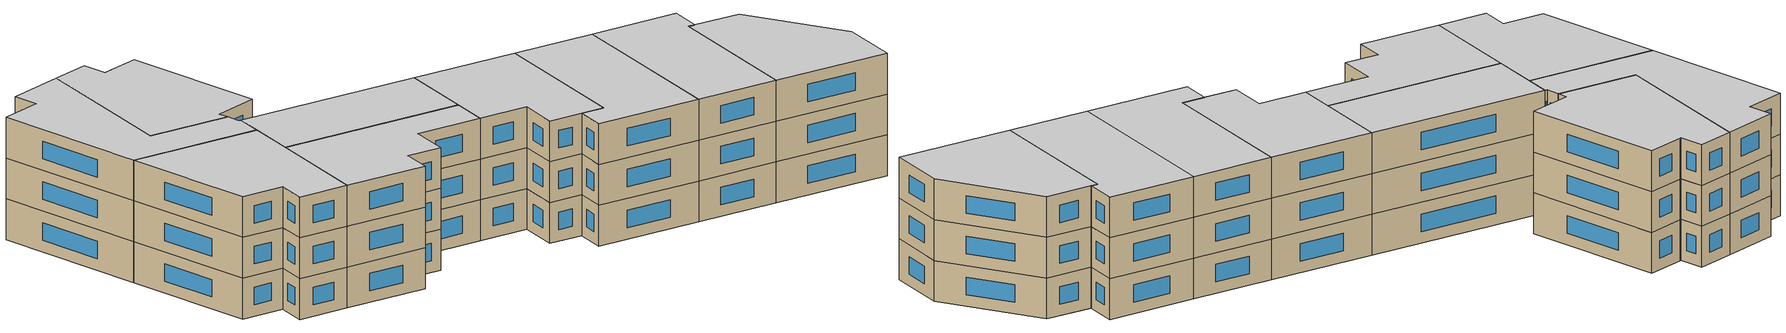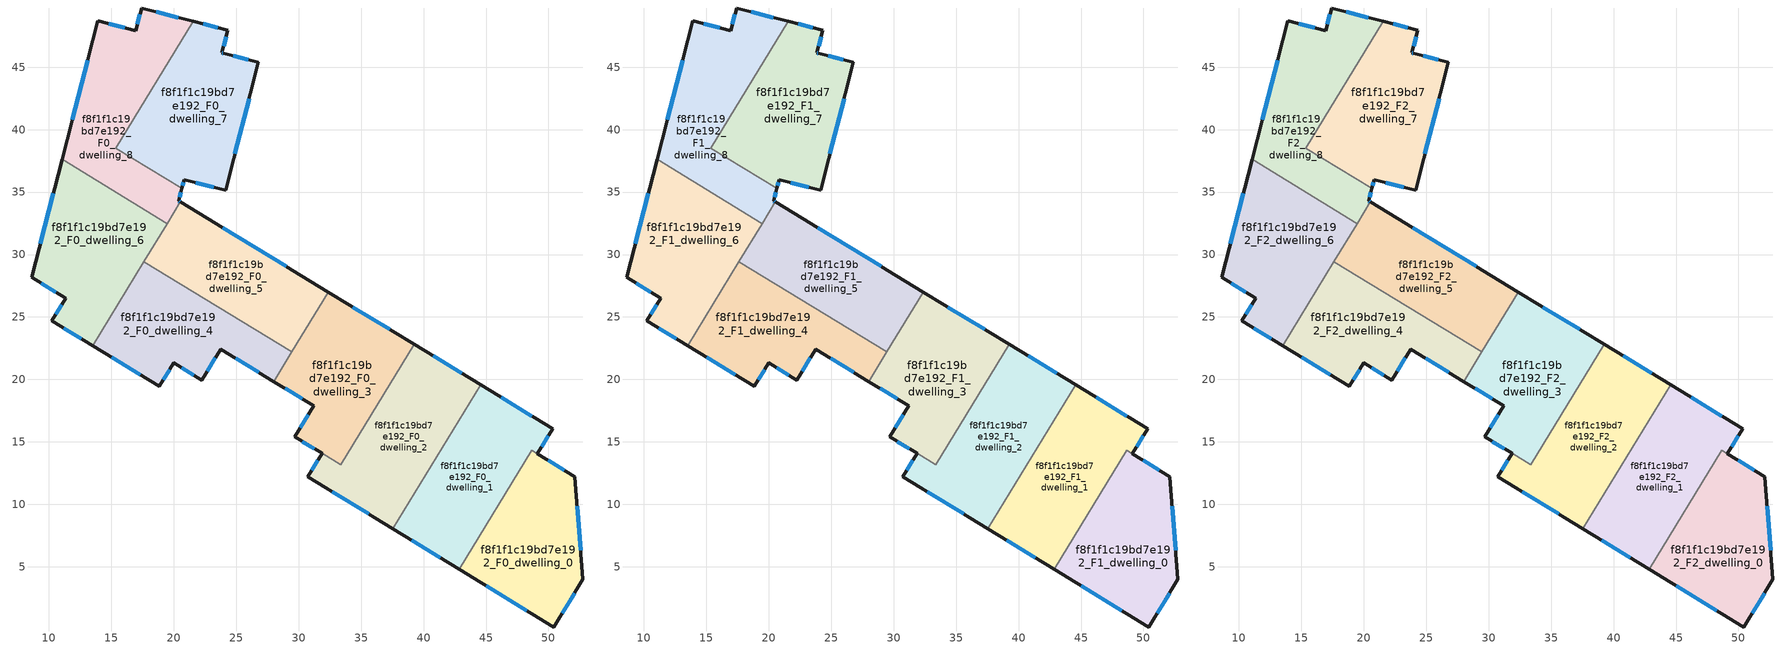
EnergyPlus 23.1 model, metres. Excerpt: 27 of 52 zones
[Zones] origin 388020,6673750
f8f1f1c19bd7e192_F0_dwelling_0
 floor ground (EU_floor_Construction): 52.12,12.2 52.76,3.98 50.44,0.18 42.86,4.8 48.66,14.31 z0
 wall outside (EU_wall_Construction): 42.86,4.8 50.44,0.18 52.76,3.98 52.12,12.2 49.1,14.04 z0:3
 wall to f8f1f1c19bd7e192_F0_dwelling_1 (EU_wall_Construction): 49.1,14.04 48.66,14.31 42.86,4.8 z0:3
 window (EU_Window_Construction): 51.26,12.73 49.97,13.51 / 52.57,6.33 52.3,9.85 / 51.1,1.27 52.1,2.9 / 45.02,3.48 48.27,1.5 z0.86:2.14
f8f1f1c19bd7e192_F0_dwelling_1
 floor ground (EU_floor_Construction): 50.33,16.05 49.1,14.04 48.66,14.31 42.86,4.8 37.54,8.04 44.57,19.56 z0
 wall outside (EU_wall_Construction): 49.1,14.04 50.33,16.05 44.57,19.56 / 37.54,8.04 42.86,4.8 z0:3
 wall to f8f1f1c19bd7e192_F0_dwelling_2 (EU_wall_Construction): 44.57,19.56 37.54,8.04 z0:3
 window (EU_Window_Construction): 49.45,14.61 49.98,15.48 / 39.06,7.12 41.34,5.73 / 48.68,17.05 46.21,18.56 z0.86:2.14
f8f1f1c19bd7e192_F0_dwelling_2
 floor ground (EU_floor_Construction): 44.57,19.56 37.54,8.04 30.73,12.2 31.87,14.08 33.37,13.16 39.25,22.8 z0
 wall outside (EU_wall_Construction): 44.57,19.56 39.25,22.8 / 31.87,14.08 30.73,12.2 37.54,8.04 z0:3
 wall to f8f1f1c19bd7e192_F0_dwelling_3 (EU_wall_Construction): 39.25,22.8 33.37,13.16 31.87,14.08 z0:3
 window (EU_Window_Construction): 43.05,20.49 40.77,21.88 / 32.68,11.01 35.6,9.23 / 31.55,13.54 31.06,12.73 z0.86:2.14
f8f1f1c19bd7e192_F0_dwelling_3
 floor ground (EU_floor_Construction): 39.25,22.8 33.37,13.16 29.68,15.41 31.19,17.89 28.01,19.83 32.38,26.99 z0
 wall outside (EU_wall_Construction): 28.01,19.83 31.19,17.89 29.68,15.41 31.87,14.07 / 39.25,22.8 32.38,26.99 z0:3
 wall to f8f1f1c19bd7e192_F0_dwelling_5 (EU_wall_Construction): 32.38,26.99 29.45,22.2 z0:3
 wall to f8f1f1c19bd7e192_F0_dwelling_4 (EU_wall_Construction): 29.45,22.2 28.01,19.83 z0:3
 window (EU_Window_Construction): 30.76,17.18 30.11,16.12 / 28.92,19.27 30.28,18.44 / 37.29,24 34.34,25.8 / 30.31,15.03 31.25,14.46 z0.86:2.14
f8f1f1c19bd7e192_F0_dwelling_4
 floor ground (EU_floor_Construction): 29.45,22.2 28.01,19.83 23.75,22.43 22.24,19.95 19.99,21.32 18.85,19.44 13.51,22.7 17.61,29.42 z0
 wall outside (EU_wall_Construction): 13.51,22.7 18.85,19.44 19.99,21.32 22.24,19.95 23.75,22.43 28.01,19.83 z0:3
 wall to f8f1f1c19bd7e192_F0_dwelling_5 (EU_wall_Construction): 29.45,22.2 17.61,29.42 z0:3
 wall to f8f1f1c19bd7e192_F0_dwelling_6 (EU_wall_Construction): 17.61,29.42 13.51,22.7 z0:3
 window (EU_Window_Construction): 15.04,21.77 17.32,20.37 / 24.96,21.68 26.79,20.57 / 22.67,20.66 23.32,21.72 / 20.63,20.93 21.6,20.34 / 19.17,19.98 19.66,20.78 z0.86:2.14
f8f1f1c19bd7e192_F0_dwelling_5
 floor ground (EU_floor_Construction): 32.38,26.99 29.45,22.2 17.61,29.42 20.54,34.21 z0
 wall outside (EU_wall_Construction): 32.38,26.99 20.54,34.21 z0:3
 wall to f8f1f1c19bd7e192_F0_dwelling_8 (EU_wall_Construction): 20.54,34.21 19.48,32.48 z0:3
 wall to f8f1f1c19bd7e192_F0_dwelling_6 (EU_wall_Construction): 19.48,32.48 17.61,29.42 z0:3
 window (EU_Window_Construction): 28.99,29.06 23.92,32.15 z0.86:2.14
f8f1f1c19bd7e192_F0_dwelling_6
 floor ground (EU_floor_Construction): 19.48,32.48 13.51,22.7 10.25,24.68 11.35,26.49 8.62,28.16 11.06,37.62 z0
 wall outside (EU_wall_Construction): 11.06,37.62 8.62,28.16 11.35,26.49 10.25,24.68 13.51,22.7 z0:3
 wall to f8f1f1c19bd7e192_F0_dwelling_8 (EU_wall_Construction): 19.48,32.48 11.06,37.62 z0:3
 window (EU_Window_Construction): 11.04,25.98 10.57,25.2 / 9.4,27.69 10.57,26.97 / 10.36,34.92 9.31,30.86 / 11.18,24.12 12.58,23.26 z0.86:2.14
f8f1f1c19bd7e192_F0_dwelling_7
 floor ground (EU_floor_Construction): 24.32,47.96 23.85,46.14 23.95,46.11 26.78,45.38 24.14,35.14 20.83,36 20.65,35.29 15.36,38.51 21.55,48.67 z0
 wall outside (EU_wall_Construction): 20.65,35.29 20.83,36 24.14,35.14 26.78,45.38 23.95,46.11 23.85,46.14 24.32,47.96 21.55,48.67 z0:3
 wall to f8f1f1c19bd7e192_F0_dwelling_8 (EU_wall_Construction): 21.55,48.67 15.36,38.51 20.65,35.29 z0:3
 window (EU_Window_Construction): 23.99,46.66 24.19,47.44 / 23.92,46.12 23.88,46.13 / 25.97,45.59 24.76,45.9 / 24.9,38.07 26.03,42.46 / 21.78,35.75 23.2,35.39 / 20.7,35.49 20.78,35.79 / 23.53,48.16 22.34,48.47 z0.86:2.14
f8f1f1c19bd7e192_F0_dwelling_8
 floor ground (EU_floor_Construction): 21.55,48.67 15.36,38.51 20.65,35.29 20.4,34.3 20.54,34.21 19.48,32.48 11.06,37.62 13.91,48.7 16.95,47.92 17.42,49.74 z0
 wall outside (EU_wall_Construction): 21.55,48.67 17.42,49.74 16.95,47.92 13.91,48.7 11.06,37.62 / 20.54,34.21 20.4,34.3 20.65,35.29 z0:3
 window (EU_Window_Construction): 20.37,48.98 18.6,49.43 / 20.47,34.58 20.58,35 / 20.5,34.24 20.44,34.27 / 13.1,45.53 11.87,40.78 / 16.08,48.14 14.78,48.48 / 17.29,49.22 17.09,48.44 z0.86:2.14
f8f1f1c19bd7e192_F1_dwelling_0
 floor to f8f1f1c19bd7e192_F0_dwelling_0 (EU_floor_Construction): 52.12,12.2 52.76,3.98 50.44,0.18 42.86,4.8 48.66,14.31 z3
 wall outside (EU_wall_Construction): 42.86,4.8 50.44,0.18 52.76,3.98 52.12,12.2 49.1,14.04 z3:6
 wall to f8f1f1c19bd7e192_F1_dwelling_1 (EU_wall_Construction): 49.1,14.04 48.66,14.31 42.86,4.8 z3:6
 window (EU_Window_Construction): 51.26,12.73 49.97,13.51 / 52.57,6.33 52.3,9.85 / 51.1,1.27 52.1,2.9 / 45.02,3.48 48.27,1.5 z3.86:5.14
f8f1f1c19bd7e192_F1_dwelling_1
 floor to f8f1f1c19bd7e192_F0_dwelling_1 (EU_floor_Construction): 50.33,16.05 49.1,14.04 48.66,14.31 42.86,4.8 37.54,8.04 44.57,19.56 z3
 wall outside (EU_wall_Construction): 49.1,14.04 50.33,16.05 44.57,19.56 / 37.54,8.04 42.86,4.8 z3:6
 wall to f8f1f1c19bd7e192_F1_dwelling_2 (EU_wall_Construction): 44.57,19.56 37.54,8.04 z3:6
 window (EU_Window_Construction): 49.45,14.61 49.98,15.48 / 39.06,7.12 41.34,5.73 / 48.68,17.05 46.21,18.56 z3.86:5.14
f8f1f1c19bd7e192_F1_dwelling_2
 floor to f8f1f1c19bd7e192_F0_dwelling_2 (EU_floor_Construction): 44.57,19.56 37.54,8.04 30.73,12.2 31.87,14.08 33.37,13.16 39.25,22.8 z3
 wall outside (EU_wall_Construction): 44.57,19.56 39.25,22.8 / 31.87,14.08 30.73,12.2 37.54,8.04 z3:6
 wall to f8f1f1c19bd7e192_F1_dwelling_3 (EU_wall_Construction): 39.25,22.8 33.37,13.16 31.87,14.08 z3:6
 window (EU_Window_Construction): 43.05,20.49 40.77,21.88 / 32.68,11.01 35.6,9.23 / 31.55,13.54 31.06,12.73 z3.86:5.14
f8f1f1c19bd7e192_F1_dwelling_3
 floor to f8f1f1c19bd7e192_F0_dwelling_3 (EU_floor_Construction): 39.25,22.8 33.37,13.16 29.68,15.41 31.19,17.89 28.01,19.83 32.38,26.99 z3
 wall outside (EU_wall_Construction): 28.01,19.83 31.19,17.89 29.68,15.41 31.87,14.07 / 39.25,22.8 32.38,26.99 z3:6
 wall to f8f1f1c19bd7e192_F1_dwelling_5 (EU_wall_Construction): 32.38,26.99 29.45,22.2 z3:6
 wall to f8f1f1c19bd7e192_F1_dwelling_4 (EU_wall_Construction): 29.45,22.2 28.01,19.83 z3:6
 window (EU_Window_Construction): 30.76,17.18 30.11,16.12 / 28.92,19.27 30.28,18.44 / 37.29,24 34.34,25.8 / 30.31,15.03 31.25,14.46 z3.86:5.14
f8f1f1c19bd7e192_F1_dwelling_4
 floor to f8f1f1c19bd7e192_F0_dwelling_4 (EU_floor_Construction): 29.45,22.2 28.01,19.83 23.75,22.43 22.24,19.95 19.99,21.32 18.85,19.44 13.51,22.7 17.61,29.42 z3
 wall outside (EU_wall_Construction): 13.51,22.7 18.85,19.44 19.99,21.32 22.24,19.95 23.75,22.43 28.01,19.83 z3:6
 wall to f8f1f1c19bd7e192_F1_dwelling_5 (EU_wall_Construction): 29.45,22.2 17.61,29.42 z3:6
 wall to f8f1f1c19bd7e192_F1_dwelling_6 (EU_wall_Construction): 17.61,29.42 13.51,22.7 z3:6
 window (EU_Window_Construction): 15.04,21.77 17.32,20.37 / 24.96,21.68 26.79,20.57 / 22.67,20.66 23.32,21.72 / 20.63,20.93 21.6,20.34 / 19.17,19.98 19.66,20.78 z3.86:5.14
f8f1f1c19bd7e192_F1_dwelling_5
 floor to f8f1f1c19bd7e192_F0_dwelling_5 (EU_floor_Construction): 32.38,26.99 29.45,22.2 17.61,29.42 20.54,34.21 z3
 wall outside (EU_wall_Construction): 32.38,26.99 20.54,34.21 z3:6
 wall to f8f1f1c19bd7e192_F1_dwelling_8 (EU_wall_Construction): 20.54,34.21 19.48,32.48 z3:6
 wall to f8f1f1c19bd7e192_F1_dwelling_6 (EU_wall_Construction): 19.48,32.48 17.61,29.42 z3:6
 window (EU_Window_Construction): 28.99,29.06 23.92,32.15 z3.86:5.14
f8f1f1c19bd7e192_F1_dwelling_6
 floor to f8f1f1c19bd7e192_F0_dwelling_6 (EU_floor_Construction): 19.48,32.48 13.51,22.7 10.25,24.68 11.35,26.49 8.62,28.16 11.06,37.62 z3
 wall outside (EU_wall_Construction): 11.06,37.62 8.62,28.16 11.35,26.49 10.25,24.68 13.51,22.7 z3:6
 wall to f8f1f1c19bd7e192_F1_dwelling_8 (EU_wall_Construction): 19.48,32.48 11.06,37.62 z3:6
 window (EU_Window_Construction): 11.04,25.98 10.57,25.2 / 9.4,27.69 10.57,26.97 / 10.36,34.92 9.31,30.86 / 11.18,24.12 12.58,23.26 z3.86:5.14
f8f1f1c19bd7e192_F1_dwelling_7
 floor to f8f1f1c19bd7e192_F0_dwelling_7 (EU_floor_Construction): 24.32,47.96 23.85,46.14 23.95,46.11 26.78,45.38 24.14,35.14 20.83,36 20.65,35.29 15.36,38.51 21.55,48.67 z3
 wall outside (EU_wall_Construction): 20.65,35.29 20.83,36 24.14,35.14 26.78,45.38 23.95,46.11 23.85,46.14 24.32,47.96 21.55,48.67 z3:6
 wall to f8f1f1c19bd7e192_F1_dwelling_8 (EU_wall_Construction): 21.55,48.67 15.36,38.51 20.65,35.29 z3:6
 window (EU_Window_Construction): 23.99,46.66 24.19,47.44 / 23.92,46.12 23.88,46.13 / 25.97,45.59 24.76,45.9 / 24.9,38.07 26.03,42.46 / 21.78,35.75 23.2,35.39 / 20.7,35.49 20.78,35.79 / 23.53,48.16 22.34,48.47 z3.86:5.14
f8f1f1c19bd7e192_F1_dwelling_8
 floor to f8f1f1c19bd7e192_F0_dwelling_8 (EU_floor_Construction): 21.55,48.67 15.36,38.51 20.65,35.29 20.4,34.3 20.54,34.21 19.48,32.48 11.06,37.62 13.91,48.7 16.95,47.92 17.42,49.74 z3
 wall outside (EU_wall_Construction): 21.55,48.67 17.42,49.74 16.95,47.92 13.91,48.7 11.06,37.62 / 20.54,34.21 20.4,34.3 20.65,35.29 z3:6
 window (EU_Window_Construction): 20.37,48.98 18.6,49.43 / 20.47,34.58 20.58,35 / 20.5,34.24 20.44,34.27 / 13.1,45.53 11.87,40.78 / 16.08,48.14 14.78,48.48 / 17.29,49.22 17.09,48.44 z3.86:5.14
f8f1f1c19bd7e192_F2_dwelling_0
 floor to f8f1f1c19bd7e192_F1_dwelling_0 (EU_floor_Construction): 52.12,12.2 52.76,3.98 50.44,0.18 42.86,4.8 48.66,14.31 z6
 wall outside (EU_wall_Construction): 42.86,4.8 50.44,0.18 52.76,3.98 52.12,12.2 49.1,14.04 z6:9
 wall to f8f1f1c19bd7e192_F2_dwelling_1 (EU_wall_Construction): 49.1,14.04 48.66,14.31 42.86,4.8 z6:9
 window (EU_Window_Construction): 51.26,12.73 49.97,13.51 / 52.57,6.33 52.3,9.85 / 51.1,1.27 52.1,2.9 / 45.02,3.48 48.27,1.5 z6.86:8.14
 ceiling to f8f1f1c19bd7e192_F3_dwelling_0 (EU_floor_Construction): 50.44,0.18 52.76,3.98 52.12,12.2 48.66,14.31 42.86,4.8 z9
f8f1f1c19bd7e192_F2_dwelling_1
 floor to f8f1f1c19bd7e192_F1_dwelling_1 (EU_floor_Construction): 50.33,16.05 49.1,14.04 48.66,14.31 42.86,4.8 37.54,8.04 44.57,19.56 z6
 wall outside (EU_wall_Construction): 49.1,14.04 50.33,16.05 44.57,19.56 / 37.54,8.04 42.86,4.8 z6:9
 wall to f8f1f1c19bd7e192_F2_dwelling_2 (EU_wall_Construction): 44.57,19.56 37.54,8.04 z6:9
 window (EU_Window_Construction): 49.45,14.61 49.98,15.48 / 39.06,7.12 41.34,5.73 / 48.68,17.05 46.21,18.56 z6.86:8.14
 ceiling to f8f1f1c19bd7e192_F3_dwelling_1 (EU_floor_Construction): 42.86,4.8 48.66,14.31 49.1,14.04 50.33,16.05 44.57,19.56 37.54,8.04 z9
f8f1f1c19bd7e192_F2_dwelling_2
 floor to f8f1f1c19bd7e192_F1_dwelling_2 (EU_floor_Construction): 44.57,19.56 37.54,8.04 30.73,12.2 31.87,14.08 33.37,13.16 39.25,22.8 z6
 wall outside (EU_wall_Construction): 44.57,19.56 39.25,22.8 / 31.87,14.08 30.73,12.2 37.54,8.04 z6:9
 wall to f8f1f1c19bd7e192_F2_dwelling_3 (EU_wall_Construction): 39.25,22.8 33.37,13.16 31.87,14.08 z6:9
 window (EU_Window_Construction): 43.05,20.49 40.77,21.88 / 32.68,11.01 35.6,9.23 / 31.55,13.54 31.06,12.73 z6.86:8.14
 ceiling to f8f1f1c19bd7e192_F3_dwelling_2 (EU_floor_Construction): 37.54,8.04 44.57,19.56 39.25,22.8 33.37,13.16 31.87,14.08 30.73,12.2 z9
f8f1f1c19bd7e192_F2_dwelling_3
 floor to f8f1f1c19bd7e192_F1_dwelling_3 (EU_floor_Construction): 39.25,22.8 33.37,13.16 29.68,15.41 31.19,17.89 28.01,19.83 32.38,26.99 z6
 wall outside (EU_wall_Construction): 28.01,19.83 31.19,17.89 29.68,15.41 31.87,14.07 / 39.25,22.8 32.38,26.99 z6:9
 wall to f8f1f1c19bd7e192_F2_dwelling_5 (EU_wall_Construction): 32.38,26.99 29.45,22.2 z6:9
 wall to f8f1f1c19bd7e192_F2_dwelling_4 (EU_wall_Construction): 29.45,22.2 28.01,19.83 z6:9
 window (EU_Window_Construction): 30.76,17.18 30.11,16.12 / 28.92,19.27 30.28,18.44 / 37.29,24 34.34,25.8 / 30.31,15.03 31.25,14.46 z6.86:8.14
 ceiling to f8f1f1c19bd7e192_F3_dwelling_3 (EU_floor_Construction): 33.37,13.16 39.25,22.8 32.38,26.99 28.01,19.83 31.19,17.89 29.68,15.41 z9
f8f1f1c19bd7e192_F2_dwelling_4
 floor to f8f1f1c19bd7e192_F1_dwelling_4 (EU_floor_Construction): 29.45,22.2 28.01,19.83 23.75,22.43 22.24,19.95 19.99,21.32 18.85,19.44 13.51,22.7 17.61,29.42 z6
 wall outside (EU_wall_Construction): 13.51,22.7 18.85,19.44 19.99,21.32 22.24,19.95 23.75,22.43 28.01,19.83 z6:9
 wall to f8f1f1c19bd7e192_F2_dwelling_5 (EU_wall_Construction): 29.45,22.2 17.61,29.42 z6:9
 wall to f8f1f1c19bd7e192_F2_dwelling_6 (EU_wall_Construction): 17.61,29.42 13.51,22.7 z6:9
 window (EU_Window_Construction): 15.04,21.77 17.32,20.37 / 24.96,21.68 26.79,20.57 / 22.67,20.66 23.32,21.72 / 20.63,20.93 21.6,20.34 / 19.17,19.98 19.66,20.78 z6.86:8.14
 ceiling to f8f1f1c19bd7e192_F3_dwelling_4 (EU_floor_Construction): 28.01,19.83 29.45,22.2 17.61,29.42 13.51,22.7 18.85,19.44 19.99,21.32 22.24,19.95 23.75,22.43 z9
f8f1f1c19bd7e192_F2_dwelling_5
 floor to f8f1f1c19bd7e192_F1_dwelling_5 (EU_floor_Construction): 32.38,26.99 29.45,22.2 17.61,29.42 20.54,34.21 z6
 wall outside (EU_wall_Construction): 32.38,26.99 20.54,34.21 z6:9
 wall to f8f1f1c19bd7e192_F2_dwelling_8 (EU_wall_Construction): 20.54,34.21 19.48,32.48 z6:9
 wall to f8f1f1c19bd7e192_F2_dwelling_6 (EU_wall_Construction): 19.48,32.48 17.61,29.42 z6:9
 window (EU_Window_Construction): 28.99,29.06 23.92,32.15 z6.86:8.14
 ceiling to f8f1f1c19bd7e192_F3_dwelling_5 (EU_floor_Construction): 29.45,22.2 32.38,26.99 20.54,34.21 17.61,29.42 z9
f8f1f1c19bd7e192_F2_dwelling_6
 floor to f8f1f1c19bd7e192_F1_dwelling_6 (EU_floor_Construction): 19.48,32.48 13.51,22.7 10.25,24.68 11.35,26.49 8.62,28.16 11.06,37.62 z6
 wall outside (EU_wall_Construction): 11.06,37.62 8.62,28.16 11.35,26.49 10.25,24.68 13.51,22.7 z6:9
 wall to f8f1f1c19bd7e192_F2_dwelling_8 (EU_wall_Construction): 19.48,32.48 11.06,37.62 z6:9
 window (EU_Window_Construction): 11.04,25.98 10.57,25.2 / 9.4,27.69 10.57,26.97 / 10.36,34.92 9.31,30.86 / 11.18,24.12 12.58,23.26 z6.86:8.14
 ceiling to f8f1f1c19bd7e192_F3_dwelling_6 (EU_floor_Construction): 13.51,22.7 19.48,32.48 11.06,37.62 8.62,28.16 11.35,26.49 10.25,24.68 z9
f8f1f1c19bd7e192_F2_dwelling_7
 floor to f8f1f1c19bd7e192_F1_dwelling_7 (EU_floor_Construction): 24.32,47.96 23.85,46.14 23.95,46.11 26.78,45.38 24.14,35.14 20.83,36 20.65,35.29 15.36,38.51 21.55,48.67 z6
 wall outside (EU_wall_Construction): 20.65,35.29 20.83,36 24.14,35.14 26.78,45.38 23.95,46.11 23.85,46.14 24.32,47.96 21.55,48.67 z6:9
 wall to f8f1f1c19bd7e192_F2_dwelling_8 (EU_wall_Construction): 21.55,48.67 15.36,38.51 20.65,35.29 z6:9
 window (EU_Window_Construction): 23.99,46.66 24.19,47.44 / 23.92,46.12 23.88,46.13 / 25.97,45.59 24.76,45.9 / 24.9,38.07 26.03,42.46 / 21.78,35.75 23.2,35.39 / 20.7,35.49 20.78,35.79 / 23.53,48.16 22.34,48.47 z6.86:8.14
 ceiling to f8f1f1c19bd7e192_F3_dwelling_7 (EU_floor_Construction): 24.14,35.14 26.78,45.38 23.95,46.11 23.85,46.14 24.32,47.96 21.55,48.67 15.36,38.51 20.65,35.29 20.83,36 z9
f8f1f1c19bd7e192_F2_dwelling_8
 floor to f8f1f1c19bd7e192_F1_dwelling_8 (EU_floor_Construction): 21.55,48.67 15.36,38.51 20.65,35.29 20.4,34.3 20.54,34.21 19.48,32.48 11.06,37.62 13.91,48.7 16.95,47.92 17.42,49.74 z6
 wall outside (EU_wall_Construction): 21.55,48.67 17.42,49.74 16.95,47.92 13.91,48.7 11.06,37.62 / 20.54,34.21 20.4,34.3 20.65,35.29 z6:9
 window (EU_Window_Construction): 20.37,48.98 18.6,49.43 / 20.47,34.58 20.58,35 / 20.5,34.24 20.44,34.27 / 13.1,45.53 11.87,40.78 / 16.08,48.14 14.78,48.48 / 17.29,49.22 17.09,48.44 z6.86:8.14
 ceiling to f8f1f1c19bd7e192_F3_dwelling_8 (EU_floor_Construction): 20.54,34.21 20.4,34.3 20.65,35.29 15.36,38.51 21.55,48.67 17.42,49.74 16.95,47.92 13.91,48.7 11.06,37.62 19.48,32.48 z9
[Building]
EU S2 Campaign: North Axis=0; Terrain=City; Solar Distribution=FullExterior
[Site:Location]
Helsinki-Vantaa.AP: Latitude=60.317; Longitude=24.963; Time Zone=2; Elevation=54.6
[SizingPeriod:WeatherFileDays]
AnnualSizingPeriod: Begin Month=1; Begin Day of Month=1; End Month=12; End Day of Month=31; Day of Week for Start Day=Monday; Use Weather File Daylight Saving Period=No; Use Weather File Rain and Snow Indicators=No
[MATERIAL]
EU_InternalMass_Material: Roughness=MediumRough; Thickness=0.1; Conductivity=1; Density=1800; Specific Heat=900; Thermal Absorptance=0.9; Solar Absorptance=0.7; Visible Absorptance=0.7
[MATERIAL:NOMASS] Roughness=MediumRough; Thermal Absorptance=0.9; Solar Absorptance=0.7; Visible Absorptance=0.7
Name | Thermal Resistance
EU_wall_NoMass | 5.91765
EU_floor_NoMass | 6.2875
[WINDOWMATERIAL:SIMPLEGLAZINGSYSTEM]
EU_Window_SimpleGlazing: UFactor=0.994035; Solar Heat Gain Coefficient=0.7; Visible Transmittance=0.7
[CONSTRUCTION]
EU_wall_Construction: EU_wall_NoMass
EU_floor_Construction: EU_floor_NoMass
EU_Window_Construction: EU_Window_SimpleGlazing
EU_InternalMass_Construction: EU_InternalMass_Material
[ZONE] Type=1; Multiplier=1; Ceiling Height=autocalculate; Floor Area=autocalculate; Part of Total Floor Area=Yes
Name | Volume
f8f1f1c19bd7e192_F0_dwelling_0; f8f1f1c19bd7e192_F1_dwelling_0; f8f1f1c19bd7e192_F2_dwelling_0 | 248.27
f8f1f1c19bd7e192_F0_dwelling_1; f8f1f1c19bd7e192_F1_dwelling_1; f8f1f1c19bd7e192_F2_dwelling_1 | 255.648
f8f1f1c19bd7e192_F0_dwelling_2; f8f1f1c19bd7e192_F1_dwelling_2; f8f1f1c19bd7e192_F2_dwelling_2 | 263.519
f8f1f1c19bd7e192_F0_dwelling_3; f8f1f1c19bd7e192_F1_dwelling_3; f8f1f1c19bd7e192_F2_dwelling_3 | 240.378
f8f1f1c19bd7e192_F0_dwelling_4; f8f1f1c19bd7e192_F1_dwelling_4; f8f1f1c19bd7e192_F2_dwelling_4 | 233.823
f8f1f1c19bd7e192_F0_dwelling_5; f8f1f1c19bd7e192_F1_dwelling_5; f8f1f1c19bd7e192_F2_dwelling_5 | 233.781
f8f1f1c19bd7e192_F0_dwelling_6; f8f1f1c19bd7e192_F1_dwelling_6; f8f1f1c19bd7e192_F2_dwelling_6 | 261.004
f8f1f1c19bd7e192_F0_dwelling_7; f8f1f1c19bd7e192_F1_dwelling_7; f8f1f1c19bd7e192_F2_dwelling_7 | 270.114
f8f1f1c19bd7e192_F0_dwelling_8; f8f1f1c19bd7e192_F1_dwelling_8; f8f1f1c19bd7e192_F2_dwelling_8 | 261.029
[INTERNALMASS] Construction=EU_InternalMass_Construction
Name | Zone or ZoneList | Surface Area
f8f1f1c19bd7e192_F0_dwelling_0_EU_InternalMass | f8f1f1c19bd7e192_F0_dwelling_0 | 82.7578
f8f1f1c19bd7e192_F0_dwelling_1_EU_InternalMass | f8f1f1c19bd7e192_F0_dwelling_1 | 85.2164
f8f1f1c19bd7e192_F0_dwelling_2_EU_InternalMass | f8f1f1c19bd7e192_F0_dwelling_2 | 87.8401
f8f1f1c19bd7e192_F0_dwelling_3_EU_InternalMass | f8f1f1c19bd7e192_F0_dwelling_3 | 80.1232
f8f1f1c19bd7e192_F0_dwelling_4_EU_InternalMass | f8f1f1c19bd7e192_F0_dwelling_4 | 77.942
f8f1f1c19bd7e192_F0_dwelling_5_EU_InternalMass | f8f1f1c19bd7e192_F0_dwelling_5 | 77.9266
f8f1f1c19bd7e192_F0_dwelling_6_EU_InternalMass | f8f1f1c19bd7e192_F0_dwelling_6 | 87.0013
f8f1f1c19bd7e192_F0_dwelling_7_EU_InternalMass | f8f1f1c19bd7e192_F0_dwelling_7 | 90.0369
f8f1f1c19bd7e192_F0_dwelling_8_EU_InternalMass | f8f1f1c19bd7e192_F0_dwelling_8 | 87.0097
f8f1f1c19bd7e192_F1_dwelling_0_EU_InternalMass | f8f1f1c19bd7e192_F1_dwelling_0 | 82.7578
f8f1f1c19bd7e192_F1_dwelling_1_EU_InternalMass | f8f1f1c19bd7e192_F1_dwelling_1 | 85.2164
f8f1f1c19bd7e192_F1_dwelling_2_EU_InternalMass | f8f1f1c19bd7e192_F1_dwelling_2 | 87.8401
f8f1f1c19bd7e192_F1_dwelling_3_EU_InternalMass | f8f1f1c19bd7e192_F1_dwelling_3 | 80.1232
f8f1f1c19bd7e192_F1_dwelling_4_EU_InternalMass | f8f1f1c19bd7e192_F1_dwelling_4 | 77.942
f8f1f1c19bd7e192_F1_dwelling_5_EU_InternalMass | f8f1f1c19bd7e192_F1_dwelling_5 | 77.9266
f8f1f1c19bd7e192_F1_dwelling_6_EU_InternalMass | f8f1f1c19bd7e192_F1_dwelling_6 | 87.0013
f8f1f1c19bd7e192_F1_dwelling_7_EU_InternalMass | f8f1f1c19bd7e192_F1_dwelling_7 | 90.0369
f8f1f1c19bd7e192_F1_dwelling_8_EU_InternalMass | f8f1f1c19bd7e192_F1_dwelling_8 | 87.0097
f8f1f1c19bd7e192_F2_dwelling_0_EU_InternalMass | f8f1f1c19bd7e192_F2_dwelling_0 | 82.7578
f8f1f1c19bd7e192_F2_dwelling_1_EU_InternalMass | f8f1f1c19bd7e192_F2_dwelling_1 | 85.2164
f8f1f1c19bd7e192_F2_dwelling_2_EU_InternalMass | f8f1f1c19bd7e192_F2_dwelling_2 | 87.8401
f8f1f1c19bd7e192_F2_dwelling_3_EU_InternalMass | f8f1f1c19bd7e192_F2_dwelling_3 | 80.1232
f8f1f1c19bd7e192_F2_dwelling_4_EU_InternalMass | f8f1f1c19bd7e192_F2_dwelling_4 | 77.942
f8f1f1c19bd7e192_F2_dwelling_5_EU_InternalMass | f8f1f1c19bd7e192_F2_dwelling_5 | 77.9266
f8f1f1c19bd7e192_F2_dwelling_6_EU_InternalMass | f8f1f1c19bd7e192_F2_dwelling_6 | 87.0013
f8f1f1c19bd7e192_F2_dwelling_7_EU_InternalMass | f8f1f1c19bd7e192_F2_dwelling_7 | 90.0369
f8f1f1c19bd7e192_F2_dwelling_8_EU_InternalMass | f8f1f1c19bd7e192_F2_dwelling_8 | 87.0097
[OTHEREQUIPMENT] Fuel Type=Electricity; Design Level Calculation Method=Watts/Area; Power per Zone Floor Area=1; Fraction Latent=0; Fraction Radiant=0; Fraction Lost=0; Carbon Dioxide Generation Rate=0; EndUse Subcategory=EU_Step8_InternalGains
Name | Zone or ZoneList or Space or SpaceList | Schedule
EU_Step8_InternalGain_f8f1f1c19bd7e192_F0_dwelling_0_f000 | f8f1f1c19bd7e192_F0_dwelling_0 | EU_Step8_GainSchedule_f8f1f1c19bd7e192_F0_dwelling_0_f000
EU_Step8_InternalGain_f8f1f1c19bd7e192_F0_dwelling_1_f000 | f8f1f1c19bd7e192_F0_dwelling_1 | EU_Step8_GainSchedule_f8f1f1c19bd7e192_F0_dwelling_1_f000
EU_Step8_InternalGain_f8f1f1c19bd7e192_F0_dwelling_2_f000 | f8f1f1c19bd7e192_F0_dwelling_2 | EU_Step8_GainSchedule_f8f1f1c19bd7e192_F0_dwelling_2_f000
EU_Step8_InternalGain_f8f1f1c19bd7e192_F0_dwelling_3_f000 | f8f1f1c19bd7e192_F0_dwelling_3 | EU_Step8_GainSchedule_f8f1f1c19bd7e192_F0_dwelling_3_f000
EU_Step8_InternalGain_f8f1f1c19bd7e192_F0_dwelling_4_f000 | f8f1f1c19bd7e192_F0_dwelling_4 | EU_Step8_GainSchedule_f8f1f1c19bd7e192_F0_dwelling_4_f000
EU_Step8_InternalGain_f8f1f1c19bd7e192_F0_dwelling_5_f000 | f8f1f1c19bd7e192_F0_dwelling_5 | EU_Step8_GainSchedule_f8f1f1c19bd7e192_F0_dwelling_5_f000
EU_Step8_InternalGain_f8f1f1c19bd7e192_F0_dwelling_6_f000 | f8f1f1c19bd7e192_F0_dwelling_6 | EU_Step8_GainSchedule_f8f1f1c19bd7e192_F0_dwelling_6_f000
EU_Step8_InternalGain_f8f1f1c19bd7e192_F0_dwelling_7_f000 | f8f1f1c19bd7e192_F0_dwelling_7 | EU_Step8_GainSchedule_f8f1f1c19bd7e192_F0_dwelling_7_f000
EU_Step8_InternalGain_f8f1f1c19bd7e192_F0_dwelling_8_f000 | f8f1f1c19bd7e192_F0_dwelling_8 | EU_Step8_GainSchedule_f8f1f1c19bd7e192_F0_dwelling_8_f000
EU_Step8_InternalGain_f8f1f1c19bd7e192_F1_dwelling_0_f000 | f8f1f1c19bd7e192_F1_dwelling_0 | EU_Step8_GainSchedule_f8f1f1c19bd7e192_F1_dwelling_0_f000
EU_Step8_InternalGain_f8f1f1c19bd7e192_F1_dwelling_1_f000 | f8f1f1c19bd7e192_F1_dwelling_1 | EU_Step8_GainSchedule_f8f1f1c19bd7e192_F1_dwelling_1_f000
EU_Step8_InternalGain_f8f1f1c19bd7e192_F1_dwelling_2_f000 | f8f1f1c19bd7e192_F1_dwelling_2 | EU_Step8_GainSchedule_f8f1f1c19bd7e192_F1_dwelling_2_f000
EU_Step8_InternalGain_f8f1f1c19bd7e192_F1_dwelling_3_f000 | f8f1f1c19bd7e192_F1_dwelling_3 | EU_Step8_GainSchedule_f8f1f1c19bd7e192_F1_dwelling_3_f000
EU_Step8_InternalGain_f8f1f1c19bd7e192_F1_dwelling_4_f000 | f8f1f1c19bd7e192_F1_dwelling_4 | EU_Step8_GainSchedule_f8f1f1c19bd7e192_F1_dwelling_4_f000
EU_Step8_InternalGain_f8f1f1c19bd7e192_F1_dwelling_5_f000 | f8f1f1c19bd7e192_F1_dwelling_5 | EU_Step8_GainSchedule_f8f1f1c19bd7e192_F1_dwelling_5_f000
EU_Step8_InternalGain_f8f1f1c19bd7e192_F1_dwelling_6_f000 | f8f1f1c19bd7e192_F1_dwelling_6 | EU_Step8_GainSchedule_f8f1f1c19bd7e192_F1_dwelling_6_f000
EU_Step8_InternalGain_f8f1f1c19bd7e192_F1_dwelling_7_f000 | f8f1f1c19bd7e192_F1_dwelling_7 | EU_Step8_GainSchedule_f8f1f1c19bd7e192_F1_dwelling_7_f000
EU_Step8_InternalGain_f8f1f1c19bd7e192_F1_dwelling_8_f000 | f8f1f1c19bd7e192_F1_dwelling_8 | EU_Step8_GainSchedule_f8f1f1c19bd7e192_F1_dwelling_8_f000
EU_Step8_InternalGain_f8f1f1c19bd7e192_F2_dwelling_0_f000 | f8f1f1c19bd7e192_F2_dwelling_0 | EU_Step8_GainSchedule_f8f1f1c19bd7e192_F2_dwelling_0_f000
EU_Step8_InternalGain_f8f1f1c19bd7e192_F2_dwelling_1_f000 | f8f1f1c19bd7e192_F2_dwelling_1 | EU_Step8_GainSchedule_f8f1f1c19bd7e192_F2_dwelling_1_f000
EU_Step8_InternalGain_f8f1f1c19bd7e192_F2_dwelling_2_f000 | f8f1f1c19bd7e192_F2_dwelling_2 | EU_Step8_GainSchedule_f8f1f1c19bd7e192_F2_dwelling_2_f000
EU_Step8_InternalGain_f8f1f1c19bd7e192_F2_dwelling_3_f000 | f8f1f1c19bd7e192_F2_dwelling_3 | EU_Step8_GainSchedule_f8f1f1c19bd7e192_F2_dwelling_3_f000
EU_Step8_InternalGain_f8f1f1c19bd7e192_F2_dwelling_4_f000 | f8f1f1c19bd7e192_F2_dwelling_4 | EU_Step8_GainSchedule_f8f1f1c19bd7e192_F2_dwelling_4_f000
EU_Step8_InternalGain_f8f1f1c19bd7e192_F2_dwelling_5_f000 | f8f1f1c19bd7e192_F2_dwelling_5 | EU_Step8_GainSchedule_f8f1f1c19bd7e192_F2_dwelling_5_f000
EU_Step8_InternalGain_f8f1f1c19bd7e192_F2_dwelling_6_f000 | f8f1f1c19bd7e192_F2_dwelling_6 | EU_Step8_GainSchedule_f8f1f1c19bd7e192_F2_dwelling_6_f000
EU_Step8_InternalGain_f8f1f1c19bd7e192_F2_dwelling_7_f000 | f8f1f1c19bd7e192_F2_dwelling_7 | EU_Step8_GainSchedule_f8f1f1c19bd7e192_F2_dwelling_7_f000
EU_Step8_InternalGain_f8f1f1c19bd7e192_F2_dwelling_8_f000 | f8f1f1c19bd7e192_F2_dwelling_8 | EU_Step8_GainSchedule_f8f1f1c19bd7e192_F2_dwelling_8_f000
[ZONEVENTILATION:DESIGNFLOWRATE] Schedule=EU_AlwaysOn; Design Flow Rate Calculation Method=AirChanges/Hour; Air Changes per Hour=0.596421; Ventilation Type=Natural; Fan Pressure Rise=0; Fan Total Efficiency=1; Constant Term Coefficient=1; Temperature Term Coefficient=0; Velocity Term Coefficient=0; Velocity Squared Term Coefficient=0; Minimum Indoor Temperature=-100; Maximum Indoor Temperature=100; Delta Temperature=-100; Minimum Outdoor Temperature=-100; Maximum Outdoor Temperature=100; Maximum Wind Speed=40
Name | Zone or ZoneList or Space or SpaceList
EU_ConstantAir_f8f1f1c19bd7e192_F0_dwelling_0 | f8f1f1c19bd7e192_F0_dwelling_0
EU_ConstantAir_f8f1f1c19bd7e192_F0_dwelling_1 | f8f1f1c19bd7e192_F0_dwelling_1
EU_ConstantAir_f8f1f1c19bd7e192_F0_dwelling_2 | f8f1f1c19bd7e192_F0_dwelling_2
EU_ConstantAir_f8f1f1c19bd7e192_F0_dwelling_3 | f8f1f1c19bd7e192_F0_dwelling_3
EU_ConstantAir_f8f1f1c19bd7e192_F0_dwelling_4 | f8f1f1c19bd7e192_F0_dwelling_4
EU_ConstantAir_f8f1f1c19bd7e192_F0_dwelling_5 | f8f1f1c19bd7e192_F0_dwelling_5
EU_ConstantAir_f8f1f1c19bd7e192_F0_dwelling_6 | f8f1f1c19bd7e192_F0_dwelling_6
EU_ConstantAir_f8f1f1c19bd7e192_F0_dwelling_7 | f8f1f1c19bd7e192_F0_dwelling_7
EU_ConstantAir_f8f1f1c19bd7e192_F0_dwelling_8 | f8f1f1c19bd7e192_F0_dwelling_8
EU_ConstantAir_f8f1f1c19bd7e192_F1_dwelling_0 | f8f1f1c19bd7e192_F1_dwelling_0
EU_ConstantAir_f8f1f1c19bd7e192_F1_dwelling_1 | f8f1f1c19bd7e192_F1_dwelling_1
EU_ConstantAir_f8f1f1c19bd7e192_F1_dwelling_2 | f8f1f1c19bd7e192_F1_dwelling_2
EU_ConstantAir_f8f1f1c19bd7e192_F1_dwelling_3 | f8f1f1c19bd7e192_F1_dwelling_3
EU_ConstantAir_f8f1f1c19bd7e192_F1_dwelling_4 | f8f1f1c19bd7e192_F1_dwelling_4
EU_ConstantAir_f8f1f1c19bd7e192_F1_dwelling_5 | f8f1f1c19bd7e192_F1_dwelling_5
EU_ConstantAir_f8f1f1c19bd7e192_F1_dwelling_6 | f8f1f1c19bd7e192_F1_dwelling_6
EU_ConstantAir_f8f1f1c19bd7e192_F1_dwelling_7 | f8f1f1c19bd7e192_F1_dwelling_7
EU_ConstantAir_f8f1f1c19bd7e192_F1_dwelling_8 | f8f1f1c19bd7e192_F1_dwelling_8
EU_ConstantAir_f8f1f1c19bd7e192_F2_dwelling_0 | f8f1f1c19bd7e192_F2_dwelling_0
EU_ConstantAir_f8f1f1c19bd7e192_F2_dwelling_1 | f8f1f1c19bd7e192_F2_dwelling_1
EU_ConstantAir_f8f1f1c19bd7e192_F2_dwelling_2 | f8f1f1c19bd7e192_F2_dwelling_2
EU_ConstantAir_f8f1f1c19bd7e192_F2_dwelling_3 | f8f1f1c19bd7e192_F2_dwelling_3
EU_ConstantAir_f8f1f1c19bd7e192_F2_dwelling_4 | f8f1f1c19bd7e192_F2_dwelling_4
EU_ConstantAir_f8f1f1c19bd7e192_F2_dwelling_5 | f8f1f1c19bd7e192_F2_dwelling_5
EU_ConstantAir_f8f1f1c19bd7e192_F2_dwelling_6 | f8f1f1c19bd7e192_F2_dwelling_6
EU_ConstantAir_f8f1f1c19bd7e192_F2_dwelling_7 | f8f1f1c19bd7e192_F2_dwelling_7
EU_ConstantAir_f8f1f1c19bd7e192_F2_dwelling_8 | f8f1f1c19bd7e192_F2_dwelling_8
[HVACTEMPLATE:THERMOSTAT] Constant Heating Setpoint=20; Constant Cooling Setpoint=50
EU_HeatOnly_f8f1f1c19bd7e192_F0_dwelling_0; EU_HeatOnly_f8f1f1c19bd7e192_F0_dwelling_1; EU_HeatOnly_f8f1f1c19bd7e192_F0_dwelling_2; EU_HeatOnly_f8f1f1c19bd7e192_F0_dwelling_3; EU_HeatOnly_f8f1f1c19bd7e192_F0_dwelling_4; EU_HeatOnly_f8f1f1c19bd7e192_F0_dwelling_5; EU_HeatOnly_f8f1f1c19bd7e192_F0_dwelling_6; EU_HeatOnly_f8f1f1c19bd7e192_F0_dwelling_7; EU_HeatOnly_f8f1f1c19bd7e192_F0_dwelling_8; EU_HeatOnly_f8f1f1c19bd7e192_F1_dwelling_0; EU_HeatOnly_f8f1f1c19bd7e192_F1_dwelling_1; EU_HeatOnly_f8f1f1c19bd7e192_F1_dwelling_2; EU_HeatOnly_f8f1f1c19bd7e192_F1_dwelling_3; EU_HeatOnly_f8f1f1c19bd7e192_F1_dwelling_4; EU_HeatOnly_f8f1f1c19bd7e192_F1_dwelling_5; EU_HeatOnly_f8f1f1c19bd7e192_F1_dwelling_6; EU_HeatOnly_f8f1f1c19bd7e192_F1_dwelling_7; EU_HeatOnly_f8f1f1c19bd7e192_F1_dwelling_8; EU_HeatOnly_f8f1f1c19bd7e192_F2_dwelling_0; EU_HeatOnly_f8f1f1c19bd7e192_F2_dwelling_1; EU_HeatOnly_f8f1f1c19bd7e192_F2_dwelling_2; EU_HeatOnly_f8f1f1c19bd7e192_F2_dwelling_3; EU_HeatOnly_f8f1f1c19bd7e192_F2_dwelling_4; EU_HeatOnly_f8f1f1c19bd7e192_F2_dwelling_5; EU_HeatOnly_f8f1f1c19bd7e192_F2_dwelling_6; EU_HeatOnly_f8f1f1c19bd7e192_F2_dwelling_7; EU_HeatOnly_f8f1f1c19bd7e192_F2_dwelling_8; EU_HeatOnly_f8f1f1c19bd7e192_F3_dwelling_0; EU_HeatOnly_f8f1f1c19bd7e192_F3_dwelling_1; EU_HeatOnly_f8f1f1c19bd7e192_F3_dwelling_2; EU_HeatOnly_f8f1f1c19bd7e192_F3_dwelling_3; EU_HeatOnly_f8f1f1c19bd7e192_F3_dwelling_4; EU_HeatOnly_f8f1f1c19bd7e192_F3_dwelling_5; EU_HeatOnly_f8f1f1c19bd7e192_F3_dwelling_6; EU_HeatOnly_f8f1f1c19bd7e192_F3_dwelling_7; EU_HeatOnly_f8f1f1c19bd7e192_F3_dwelling_8; EU_HeatOnly_f8f1f1c19bd7e192_F4_dwelling_0; EU_HeatOnly_f8f1f1c19bd7e192_F4_dwelling_1; EU_HeatOnly_f8f1f1c19bd7e192_F4_dwelling_2; EU_HeatOnly_f8f1f1c19bd7e192_F4_dwelling_3; EU_HeatOnly_f8f1f1c19bd7e192_F4_dwelling_4; EU_HeatOnly_f8f1f1c19bd7e192_F4_dwelling_5; EU_HeatOnly_f8f1f1c19bd7e192_F4_dwelling_6; EU_HeatOnly_f8f1f1c19bd7e192_F4_dwelling_7; EU_HeatOnly_f8f1f1c19bd7e192_F5_dwelling_0; EU_HeatOnly_f8f1f1c19bd7e192_F5_dwelling_1; EU_HeatOnly_f8f1f1c19bd7e192_F5_dwelling_2; EU_HeatOnly_f8f1f1c19bd7e192_F5_dwelling_3; EU_HeatOnly_f8f1f1c19bd7e192_F5_dwelling_4; EU_HeatOnly_f8f1f1c19bd7e192_F5_dwelling_5; EU_HeatOnly_f8f1f1c19bd7e192_F5_dwelling_6; EU_HeatOnly_f8f1f1c19bd7e192_F5_dwelling_7
[HVACTEMPLATE:ZONE:IDEALLOADSAIRSYSTEM] System Availability Schedule=EU_AlwaysOn; Maximum Heating Supply Air Temperature=50; Minimum Cooling Supply Air Temperature=13; Maximum Heating Supply Air Humidity Ratio=0.0156; Minimum Cooling Supply Air Humidity Ratio=0.0077; Heating Limit=NoLimit; Cooling Limit=NoLimit; Heating Availability Schedule=EU_AlwaysOn; Cooling Availability Schedule=EU_CoolingOff; Dehumidification Control Type=ConstantSensibleHeatRatio; Cooling Sensible Heat Ratio=0.7; Dehumidification Setpoint=60; Humidification Control Type=None; Humidification Setpoint=30; Outdoor Air Method=None; Outdoor Air Flow Rate per Person=0.00944; Outdoor Air Flow Rate per Zone Floor Area=0; Outdoor Air Flow Rate per Zone=0; Demand Controlled Ventilation Type=None; Outdoor Air Economizer Type=NoEconomizer; Heat Recovery Type=None; Sensible Heat Recovery Effectiveness=0.7; Latent Heat Recovery Effectiveness=0.65
Name | Template Thermostat
f8f1f1c19bd7e192_F0_dwelling_0 | EU_HeatOnly_f8f1f1c19bd7e192_F0_dwelling_0
f8f1f1c19bd7e192_F0_dwelling_1 | EU_HeatOnly_f8f1f1c19bd7e192_F0_dwelling_1
f8f1f1c19bd7e192_F0_dwelling_2 | EU_HeatOnly_f8f1f1c19bd7e192_F0_dwelling_2
f8f1f1c19bd7e192_F0_dwelling_3 | EU_HeatOnly_f8f1f1c19bd7e192_F0_dwelling_3
f8f1f1c19bd7e192_F0_dwelling_4 | EU_HeatOnly_f8f1f1c19bd7e192_F0_dwelling_4
f8f1f1c19bd7e192_F0_dwelling_5 | EU_HeatOnly_f8f1f1c19bd7e192_F0_dwelling_5
f8f1f1c19bd7e192_F0_dwelling_6 | EU_HeatOnly_f8f1f1c19bd7e192_F0_dwelling_6
f8f1f1c19bd7e192_F0_dwelling_7 | EU_HeatOnly_f8f1f1c19bd7e192_F0_dwelling_7
f8f1f1c19bd7e192_F0_dwelling_8 | EU_HeatOnly_f8f1f1c19bd7e192_F0_dwelling_8
f8f1f1c19bd7e192_F1_dwelling_0 | EU_HeatOnly_f8f1f1c19bd7e192_F1_dwelling_0
f8f1f1c19bd7e192_F1_dwelling_1 | EU_HeatOnly_f8f1f1c19bd7e192_F1_dwelling_1
f8f1f1c19bd7e192_F1_dwelling_2 | EU_HeatOnly_f8f1f1c19bd7e192_F1_dwelling_2
f8f1f1c19bd7e192_F1_dwelling_3 | EU_HeatOnly_f8f1f1c19bd7e192_F1_dwelling_3
f8f1f1c19bd7e192_F1_dwelling_4 | EU_HeatOnly_f8f1f1c19bd7e192_F1_dwelling_4
f8f1f1c19bd7e192_F1_dwelling_5 | EU_HeatOnly_f8f1f1c19bd7e192_F1_dwelling_5
f8f1f1c19bd7e192_F1_dwelling_6 | EU_HeatOnly_f8f1f1c19bd7e192_F1_dwelling_6
f8f1f1c19bd7e192_F1_dwelling_7 | EU_HeatOnly_f8f1f1c19bd7e192_F1_dwelling_7
f8f1f1c19bd7e192_F1_dwelling_8 | EU_HeatOnly_f8f1f1c19bd7e192_F1_dwelling_8
f8f1f1c19bd7e192_F2_dwelling_0 | EU_HeatOnly_f8f1f1c19bd7e192_F2_dwelling_0
f8f1f1c19bd7e192_F2_dwelling_1 | EU_HeatOnly_f8f1f1c19bd7e192_F2_dwelling_1
f8f1f1c19bd7e192_F2_dwelling_2 | EU_HeatOnly_f8f1f1c19bd7e192_F2_dwelling_2
f8f1f1c19bd7e192_F2_dwelling_3 | EU_HeatOnly_f8f1f1c19bd7e192_F2_dwelling_3
f8f1f1c19bd7e192_F2_dwelling_4 | EU_HeatOnly_f8f1f1c19bd7e192_F2_dwelling_4
f8f1f1c19bd7e192_F2_dwelling_5 | EU_HeatOnly_f8f1f1c19bd7e192_F2_dwelling_5
f8f1f1c19bd7e192_F2_dwelling_6 | EU_HeatOnly_f8f1f1c19bd7e192_F2_dwelling_6
f8f1f1c19bd7e192_F2_dwelling_7 | EU_HeatOnly_f8f1f1c19bd7e192_F2_dwelling_7
f8f1f1c19bd7e192_F2_dwelling_8 | EU_HeatOnly_f8f1f1c19bd7e192_F2_dwelling_8
[SIZING:ZONE] Zone Cooling Design Supply Air Temperature Input Method=SupplyAirTemperature; Zone Cooling Design Supply Air Temperature=13; Zone Heating Design Supply Air Temperature Input Method=SupplyAirTemperature; Zone Heating Design Supply Air Temperature=50; Zone Cooling Design Supply Air Humidity Ratio=0.008; Zone Heating Design Supply Air Humidity Ratio=0.008; Cooling Design Air Flow Method=DesignDay; Cooling Design Air Flow Rate=0; Cooling Minimum Air Flow per Zone Floor Area=0.000762; Cooling Minimum Air Flow=0; Cooling Minimum Air Flow Fraction=0.2; Heating Design Air Flow Method=DesignDay; Heating Design Air Flow Rate=0; Heating Maximum Air Flow per Zone Floor Area=0.002032; Heating Maximum Air Flow=0.141576; Heating Maximum Air Flow Fraction=0.3; Account for Dedicated Outdoor Air System=No; Dedicated Outdoor Air System Control Strategy=NeutralSupplyAir; Dedicated Outdoor Air Low Setpoint Temperature for Design=autosize; Dedicated Outdoor Air High Setpoint Temperature for Design=autosize; Zone Load Sizing Method=Sensible Load Only No Latent Load; Zone Latent Cooling Design Supply Air Humidity Ratio Input Method=HumidityRatioDifference; Zone Cooling Design Supply Air Humidity Ratio Difference=0.005; Zone Latent Heating Design Supply Air Humidity Ratio Input Method=HumidityRatioDifference; Zone Humidification Design Supply Air Humidity Ratio Difference=0.005
f8f1f1c19bd7e192_F0_dwelling_0; f8f1f1c19bd7e192_F0_dwelling_1; f8f1f1c19bd7e192_F0_dwelling_2; f8f1f1c19bd7e192_F0_dwelling_3; f8f1f1c19bd7e192_F0_dwelling_4; f8f1f1c19bd7e192_F0_dwelling_5; f8f1f1c19bd7e192_F0_dwelling_6; f8f1f1c19bd7e192_F0_dwelling_7; f8f1f1c19bd7e192_F0_dwelling_8; f8f1f1c19bd7e192_F1_dwelling_0; f8f1f1c19bd7e192_F1_dwelling_1; f8f1f1c19bd7e192_F1_dwelling_2; f8f1f1c19bd7e192_F1_dwelling_3; f8f1f1c19bd7e192_F1_dwelling_4; f8f1f1c19bd7e192_F1_dwelling_5; f8f1f1c19bd7e192_F1_dwelling_6; f8f1f1c19bd7e192_F1_dwelling_7; f8f1f1c19bd7e192_F1_dwelling_8; f8f1f1c19bd7e192_F2_dwelling_0; f8f1f1c19bd7e192_F2_dwelling_1; f8f1f1c19bd7e192_F2_dwelling_2; f8f1f1c19bd7e192_F2_dwelling_3; f8f1f1c19bd7e192_F2_dwelling_4; f8f1f1c19bd7e192_F2_dwelling_5; f8f1f1c19bd7e192_F2_dwelling_6; f8f1f1c19bd7e192_F2_dwelling_7; f8f1f1c19bd7e192_F2_dwelling_8
[SCHEDULE:CONSTANT]
Name | Hourly Value
EU_AlwaysOn | 1
EU_CoolingOff | 0
[SCHEDULE:FILE] Column Number=1; Rows to Skip at Top=0; Number of Hours of Data=8760; Column Separator=Comma; Interpolate to Timestep=No; Minutes per Item=60; Adjust Schedule for Daylight Savings=Yes
Name | File
EU_Step8_GainSchedule_f8f1f1c19bd7e192_F0_dwelling_0_f000 | ../../schedules/f8f1f1c19bd7e192/f8f1f1c19bd7e192_F0_dwelling_0_f000_gain.csv
EU_Step8_GainSchedule_f8f1f1c19bd7e192_F0_dwelling_1_f000 | ../../schedules/f8f1f1c19bd7e192/f8f1f1c19bd7e192_F0_dwelling_1_f000_gain.csv
EU_Step8_GainSchedule_f8f1f1c19bd7e192_F0_dwelling_2_f000 | ../../schedules/f8f1f1c19bd7e192/f8f1f1c19bd7e192_F0_dwelling_2_f000_gain.csv
EU_Step8_GainSchedule_f8f1f1c19bd7e192_F0_dwelling_3_f000 | ../../schedules/f8f1f1c19bd7e192/f8f1f1c19bd7e192_F0_dwelling_3_f000_gain.csv
EU_Step8_GainSchedule_f8f1f1c19bd7e192_F0_dwelling_4_f000 | ../../schedules/f8f1f1c19bd7e192/f8f1f1c19bd7e192_F0_dwelling_4_f000_gain.csv
EU_Step8_GainSchedule_f8f1f1c19bd7e192_F0_dwelling_5_f000 | ../../schedules/f8f1f1c19bd7e192/f8f1f1c19bd7e192_F0_dwelling_5_f000_gain.csv
EU_Step8_GainSchedule_f8f1f1c19bd7e192_F0_dwelling_6_f000 | ../../schedules/f8f1f1c19bd7e192/f8f1f1c19bd7e192_F0_dwelling_6_f000_gain.csv
EU_Step8_GainSchedule_f8f1f1c19bd7e192_F0_dwelling_7_f000 | ../../schedules/f8f1f1c19bd7e192/f8f1f1c19bd7e192_F0_dwelling_7_f000_gain.csv
EU_Step8_GainSchedule_f8f1f1c19bd7e192_F0_dwelling_8_f000 | ../../schedules/f8f1f1c19bd7e192/f8f1f1c19bd7e192_F0_dwelling_8_f000_gain.csv
EU_Step8_GainSchedule_f8f1f1c19bd7e192_F1_dwelling_0_f000 | ../../schedules/f8f1f1c19bd7e192/f8f1f1c19bd7e192_F1_dwelling_0_f000_gain.csv
EU_Step8_GainSchedule_f8f1f1c19bd7e192_F1_dwelling_1_f000 | ../../schedules/f8f1f1c19bd7e192/f8f1f1c19bd7e192_F1_dwelling_1_f000_gain.csv
EU_Step8_GainSchedule_f8f1f1c19bd7e192_F1_dwelling_2_f000 | ../../schedules/f8f1f1c19bd7e192/f8f1f1c19bd7e192_F1_dwelling_2_f000_gain.csv
EU_Step8_GainSchedule_f8f1f1c19bd7e192_F1_dwelling_3_f000 | ../../schedules/f8f1f1c19bd7e192/f8f1f1c19bd7e192_F1_dwelling_3_f000_gain.csv
EU_Step8_GainSchedule_f8f1f1c19bd7e192_F1_dwelling_4_f000 | ../../schedules/f8f1f1c19bd7e192/f8f1f1c19bd7e192_F1_dwelling_4_f000_gain.csv
EU_Step8_GainSchedule_f8f1f1c19bd7e192_F1_dwelling_5_f000 | ../../schedules/f8f1f1c19bd7e192/f8f1f1c19bd7e192_F1_dwelling_5_f000_gain.csv
EU_Step8_GainSchedule_f8f1f1c19bd7e192_F1_dwelling_6_f000 | ../../schedules/f8f1f1c19bd7e192/f8f1f1c19bd7e192_F1_dwelling_6_f000_gain.csv
EU_Step8_GainSchedule_f8f1f1c19bd7e192_F1_dwelling_7_f000 | ../../schedules/f8f1f1c19bd7e192/f8f1f1c19bd7e192_F1_dwelling_7_f000_gain.csv
EU_Step8_GainSchedule_f8f1f1c19bd7e192_F1_dwelling_8_f000 | ../../schedules/f8f1f1c19bd7e192/f8f1f1c19bd7e192_F1_dwelling_8_f000_gain.csv
EU_Step8_GainSchedule_f8f1f1c19bd7e192_F2_dwelling_0_f000 | ../../schedules/f8f1f1c19bd7e192/f8f1f1c19bd7e192_F2_dwelling_0_f000_gain.csv
EU_Step8_GainSchedule_f8f1f1c19bd7e192_F2_dwelling_1_f000 | ../../schedules/f8f1f1c19bd7e192/f8f1f1c19bd7e192_F2_dwelling_1_f000_gain.csv
EU_Step8_GainSchedule_f8f1f1c19bd7e192_F2_dwelling_2_f000 | ../../schedules/f8f1f1c19bd7e192/f8f1f1c19bd7e192_F2_dwelling_2_f000_gain.csv
EU_Step8_GainSchedule_f8f1f1c19bd7e192_F2_dwelling_3_f000 | ../../schedules/f8f1f1c19bd7e192/f8f1f1c19bd7e192_F2_dwelling_3_f000_gain.csv
EU_Step8_GainSchedule_f8f1f1c19bd7e192_F2_dwelling_4_f000 | ../../schedules/f8f1f1c19bd7e192/f8f1f1c19bd7e192_F2_dwelling_4_f000_gain.csv
EU_Step8_GainSchedule_f8f1f1c19bd7e192_F2_dwelling_5_f000 | ../../schedules/f8f1f1c19bd7e192/f8f1f1c19bd7e192_F2_dwelling_5_f000_gain.csv
EU_Step8_GainSchedule_f8f1f1c19bd7e192_F2_dwelling_6_f000 | ../../schedules/f8f1f1c19bd7e192/f8f1f1c19bd7e192_F2_dwelling_6_f000_gain.csv
EU_Step8_GainSchedule_f8f1f1c19bd7e192_F2_dwelling_7_f000 | ../../schedules/f8f1f1c19bd7e192/f8f1f1c19bd7e192_F2_dwelling_7_f000_gain.csv
EU_Step8_GainSchedule_f8f1f1c19bd7e192_F2_dwelling_8_f000 | ../../schedules/f8f1f1c19bd7e192/f8f1f1c19bd7e192_F2_dwelling_8_f000_gain.csv
